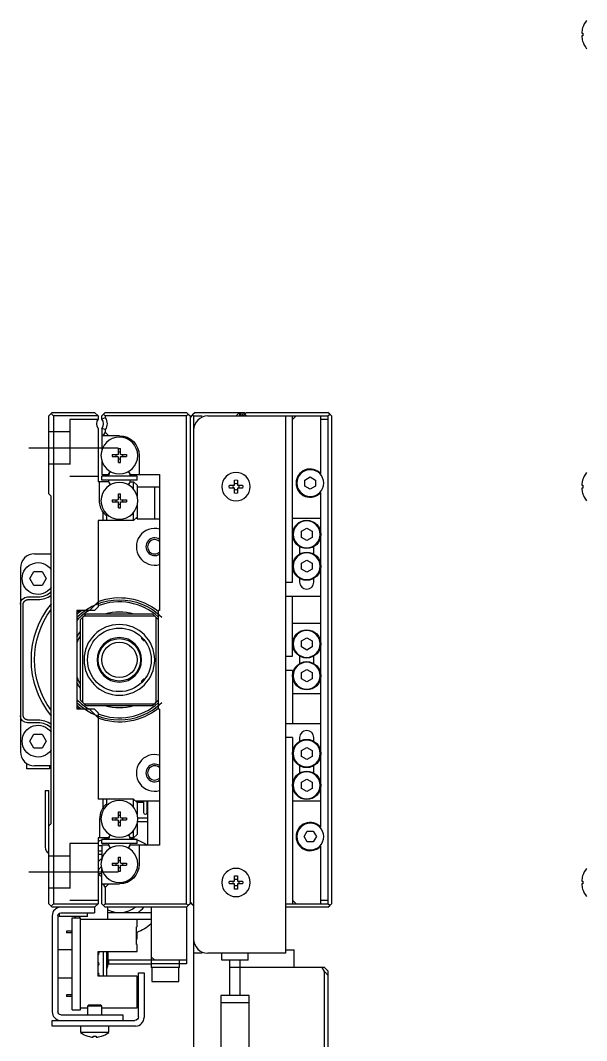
# Model space of a CAD drawing. Extents: x 0 to 716, y -8 to 419.
# Drawn here: x 0 to 80.1, y 246.2 to 390.5 of the extents above; entities that cross this region are included whole.
import ezdxf

# ---------------------------------------------------------------- set-up
doc = ezdxf.new("R2010")
doc.units = 0
doc.header["$LTSCALE"] = 0.5
doc.linetypes.add('CENTER', pattern=[50.8, 31.75, -6.35, 6.35, -6.35])
doc.linetypes.add('DASHED', pattern=[19.05, 12.7, -6.35])
for name, color, linetype in [('MSM_CENTER', 1, 'CENTER'), ('MSM_CONTINUOUS', 7, 'CONTINUOUS'), ('MSM_DASHED', 4, 'DASHED'), ('MSM_NARROW', 5, 'CONTINUOUS')]:
    doc.layers.add(name, color=color, linetype=linetype)

msp = doc.modelspace()

# ---------------------------------------------------------------- linework, layer by layer
at = {"layer": 'MSM_CENTER'}
for p, q in [((1.18, 330.03), (13.83, 330.03)), ((1.18, 270.03), (13.83, 270.03))]:
    msp.add_line(p, q, dxfattribs=at)
at = {"layer": 'MSM_CONTINUOUS'}
for p, q in [((79.4, 388.69), (79.54, 388.69)), ((79.54, 388.29), (79.4, 388.29)), ((79.54, 389.44), (79.54, 389.42)), ((79.54, 388.69), (79.54, 388.29)), ((79.54, 387.56), (79.54, 387.54)), ((4, 334.53), (4.35, 334.88)), ((4.5, 335.03), (4.35, 334.88)), ((4.35, 334.88), (4.7, 334.53)), ((4.5, 335.03), (10.5, 335.03)), ((11, 334.53), (10.5, 335.03)), ((11.5, 334.53), (12, 335.03)), ((12, 335.03), (23.5, 335.03)), ((23.75, 334.78), (23.5, 335.03)), ((24.7, 335.03), (24.35, 334.68)), ((24.7, 335.03), (31.7, 335.03)), ((30.5, 334.53), (31, 335.03)), ((31, 335.03), (31, 334.53)), ((31.2, 335.03), (31.2, 334.53)), ((32, 335.03), (31.5, 334.53)), ((31.7, 335.03), (31.8, 334.93)), ((31.7, 334.93), (31.9, 334.93)), ((32, 335.03), (43.5, 335.03)), ((43.75, 334.78), (43.5, 335.03)), ((4, 323.53), (4, 334.53)), ((11, 334.53), (4.7, 334.53)), ((4.7, 334.53), (4.7, 265.53)), ((11, 334.53), (11, 334.1)), ((11.5, 334.1), (11.5, 334.53)), ((12, 334.26), (11.5, 334.1)), ((11.75, 334.78), (12, 334.53)), ((12, 334.53), (12, 334.26)), ((23.5, 334.53), (12, 334.53)), ((23.5, 334.53), (23.75, 334.78)), ((23.5, 265.53), (23.5, 334.53)), ((23.75, 334.78), (24, 334.53)), ((24.35, 334.68), (24, 334.33)), ((24, 334.53), (24, 265.53)), ((24.35, 334.68), (24.5, 334.53)), ((24.5, 334.53), (24.5, 243.03)), ((24.5, 334.53), (25.7, 334.53)), ((26.5, 334.53), (43.5, 334.53)), ((31.4, 334.63), (31.4, 334.53)), ((31.75, 334.78), (32, 334.53)), ((37.5, 334.53), (37.5, 258.53)), ((38.5, 311.03), (38.5, 334.53)), ((38.5, 334.03), (39, 334.53)), ((42.5, 326.36), (42.5, 334.53)), ((43.5, 334.03), (42.5, 334.03)), ((43.5, 334.53), (43.75, 334.78)), ((43.5, 334.53), (43.5, 265.53)), ((44, 334.53), (43.75, 334.78)), ((44, 334.53), (44, 265.53)), ((11, 332.77), (11, 325.23)), ((11.5, 332.77), (11.5, 329.65)), ((12, 332.6), (11.5, 332.77)), ((12, 332.23), (11.65, 331.73)), ((12, 332.6), (12, 332.23)), ((12.5, 331.73), (12, 332.23)), ((14, 331.73), (11.5, 331.73)), ((13, 329.08), (13, 328.79)), ((13, 329.08), (13.8, 329.08)), ((13.53, 328.79), (13.53, 329.08)), ((13.86, 329.93), (14.15, 329.93)), ((13.86, 329.14), (13.86, 329.93)), ((14.15, 329.4), (13.86, 329.4)), ((14.15, 329.14), (14.15, 329.93)), ((14.21, 329.08), (15, 329.08)), ((14.47, 328.79), (14.47, 329.08)), ((15, 329.08), (15, 328.79)), ((11.5, 328.22), (11.5, 326.23)), ((13, 328.79), (13.8, 328.79)), ((13.86, 327.93), (13.86, 328.73)), ((13.86, 328.46), (14.15, 328.46)), ((13.86, 327.93), (14.15, 327.93)), ((14.15, 327.93), (14.15, 328.73)), ((14.21, 328.79), (15, 328.79)), ((16.8, 328.93), (16.8, 326.23)), ((11.5, 326.23), (12.45, 326.23)), ((12.45, 326.23), (12.6, 326.49)), ((15.4, 326.49), (15.55, 326.23)), ((15.55, 326.23), (19.7, 326.23)), ((19.7, 326.23), (19.7, 307.03)), ((12.45, 325.23), (11, 325.23)), ((11.2, 322.53), (11.2, 325.23)), ((11.5, 325.43), (11.5, 326.03)), ((16.5, 326.03), (11.5, 326.03)), ((16.5, 325.43), (11.5, 325.43)), ((12.45, 325.23), (12.58, 325.01)), ((15.55, 325.23), (15.42, 325.01)), ((15.55, 325.23), (16, 325.23)), ((16.5, 324.73), (16, 325.23)), ((16, 324.2), (16, 325.23)), ((16.5, 325.43), (16.5, 326.03)), ((16.5, 324.73), (16.5, 323.25)), ((29.57, 324.73), (30.3, 324.73)), ((30.3, 324.73), (30.3, 325.46)), ((30.7, 325.46), (30.7, 324.73)), ((30.7, 324.73), (31.43, 324.73)), ((40.25, 325.47), (41, 325.9)), ((40.25, 324.6), (40.25, 325.47)), ((41, 325.9), (41.75, 325.47)), ((41.75, 325.47), (41.75, 324.6)), ((79.4, 324.73), (79.54, 324.73)), ((79.54, 325.48), (79.54, 325.46)), ((79.54, 324.73), (79.54, 324.33)), ((4.35, 323.18), (4, 323.53)), ((13.86, 322.74), (13.86, 323.53)), ((13.86, 323.53), (14.15, 323.53)), ((14.15, 322.74), (14.15, 323.53)), ((19.7, 324.48), (16.5, 324.48)), ((19, 319.98), (19, 324.48)), ((30.3, 324.33), (29.57, 324.33)), ((30.3, 323.61), (30.3, 324.33)), ((31.43, 324.33), (30.7, 324.33)), ((30.7, 324.33), (30.7, 323.61)), ((41, 324.17), (40.25, 324.6)), ((41.75, 324.6), (41, 324.17)), ((42.5, 276.36), (42.5, 323.71)), ((79.54, 324.33), (79.4, 324.33)), ((79.54, 323.61), (79.54, 323.58)), ((4.35, 276.88), (4.35, 323.18)), ((13, 322.68), (13.8, 322.68)), ((13, 322.68), (13, 322.39)), ((13, 322.39), (13.8, 322.39)), ((13.53, 322.39), (13.53, 322.68)), ((14.15, 323), (13.86, 323)), ((13.86, 321.53), (13.86, 322.33)), ((13.86, 322.06), (14.15, 322.06)), ((14.15, 321.53), (14.15, 322.33)), ((14.21, 322.68), (15, 322.68)), ((14.21, 322.39), (15, 322.39)), ((14.47, 322.39), (14.47, 322.68)), ((15, 322.68), (15, 322.39)), ((11.7, 319.73), (11.7, 320.94)), ((13.86, 321.53), (14.15, 321.53)), ((16, 319.73), (16, 320.87)), ((16.5, 321.82), (16.5, 319.98)), ((11, 319.73), (11, 307.53)), ((16, 319.73), (11, 319.73)), ((12.2, 320.39), (12.2, 319.73)), ((16, 319.73), (16.5, 320.23)), ((16.5, 320.03), (16.3, 320.03)), ((16.5, 319.98), (19.7, 319.98)), ((42.5, 320.03), (38.5, 320.03)), ((39.75, 318.22), (40.5, 318.65)), ((39.75, 317.35), (39.75, 318.22)), ((40.5, 318.65), (41.25, 318.22)), ((41.25, 318.22), (41.25, 317.35)), ((40.5, 316.92), (39.75, 317.35)), ((41.25, 317.35), (40.5, 316.92)), ((2, 315.03), (4.35, 315.03)), ((39.5, 316.05), (39.5, 315.02)), ((41.5, 315.02), (41.5, 316.05)), ((39.75, 313.72), (40.5, 314.15)), ((39.75, 312.85), (39.75, 313.72)), ((40.5, 314.15), (41.25, 313.72)), ((41.25, 313.72), (41.25, 312.85)), ((0, 313.03), (0, 287.03)), ((1.35, 311.53), (1.92, 312.53)), ((1.92, 312.53), (3.08, 312.53)), ((3.08, 312.53), (3.65, 311.53)), ((40.5, 312.42), (39.75, 312.85)), ((41.25, 312.85), (40.5, 312.42)), ((1.92, 310.53), (1.35, 311.53)), ((3.08, 310.53), (1.92, 310.53)), ((3.65, 311.53), (3.08, 310.53)), ((37.5, 311.03), (38.5, 311.03)), ((39.5, 311.55), (39.5, 311.03)), ((41.5, 311.03), (41.5, 311.55)), ((1, 308.93), (2.5, 308.93)), ((37.5, 309.03), (42.5, 309.03)), ((38.5, 300.53), (38.5, 309.03)), ((0.38, 292.26), (0.38, 307.81)), ((1.13, 308.55), (2.5, 308.55)), ((9.79, 307.03), (11, 308.24)), ((11, 307.53), (10.5, 307.03)), ((8, 307.03), (8, 293.03)), ((10.5, 307.03), (8, 307.03)), ((8.5, 305.73), (8.8, 306.03)), ((9, 306.23), (8.8, 306.03)), ((8.8, 306.03), (8.8, 294.03)), ((9, 306.23), (9.3, 306.53)), ((19, 306.23), (9, 306.23)), ((9.3, 306.53), (18.7, 306.53)), ((18.7, 306.53), (19, 306.23)), ((19.2, 306.03), (19, 306.23)), ((19.2, 294.03), (19.2, 306.03)), ((19.2, 306.03), (19.5, 305.73)), ((19.7, 307.03), (19.5, 307.03)), ((19.5, 307.03), (19.5, 293.03)), ((8.5, 294.33), (8.5, 305.73)), ((38.5, 305.23), (42.5, 305.23)), ((17.2, 303.01), (17.2, 303.2)), ((39.75, 302.72), (40.5, 303.15)), ((40.5, 303.15), (41.25, 302.72)), ((17.2, 303.01), (17.43, 302.78)), ((17.43, 302.95), (17.43, 302.78)), ((17.43, 302.78), (17.56, 302.78)), ((39.75, 301.85), (39.75, 302.72)), ((40.5, 301.42), (39.75, 301.85)), ((41.25, 301.85), (40.5, 301.42)), ((41.25, 302.72), (41.25, 301.85)), ((37.5, 300.53), (38.5, 300.53)), ((39.5, 300.55), (39.5, 299.52)), ((41.5, 299.52), (41.5, 300.55)), ((11.04, 298.97), (11.04, 298.97)), ((16.97, 298.97), (16.97, 298.97)), ((38.5, 298.53), (37.5, 298.53)), ((38.5, 298.53), (38.5, 291.03)), ((39.75, 298.22), (40.5, 298.65)), ((39.75, 297.35), (39.75, 298.22)), ((40.5, 296.92), (39.75, 297.35)), ((40.5, 298.65), (41.25, 298.22)), ((41.25, 297.35), (40.5, 296.92)), ((41.25, 298.22), (41.25, 297.35)), ((12.56, 297.23), (12.63, 297.23)), ((12.69, 297.17), (12.63, 297.23)), ((15.38, 297.23), (15.31, 297.17)), ((15.38, 297.23), (15.44, 297.23)), ((17.43, 297.28), (17.2, 297.06)), ((17.2, 296.87), (17.2, 297.06)), ((17.43, 297.28), (17.43, 297.12)), ((17.56, 297.28), (17.43, 297.28)), ((17.56, 297.28), (17.56, 297.28)), ((42.5, 295.23), (38.5, 295.23)), ((10.5, 293.03), (8, 293.03)), ((8.8, 294.03), (8.5, 294.33)), ((8.8, 294.03), (9, 293.83)), ((9, 293.83), (19, 293.83)), ((9.3, 293.53), (9, 293.83)), ((18.7, 293.53), (9.3, 293.53)), ((11, 291.83), (9.79, 293.03)), ((10.5, 293.03), (11, 292.53)), ((19, 293.83), (18.7, 293.53)), ((19, 293.83), (19.2, 294.03)), ((19.5, 294.33), (19.2, 294.03)), ((19.7, 293.03), (19.5, 293.03)), ((19.7, 293.03), (19.7, 273.83)), ((11, 292.53), (11, 280.33)), ((2.5, 291.13), (1, 291.13)), ((2.5, 291.52), (1.13, 291.52)), ((37.5, 291.03), (42.5, 291.03)), ((1.35, 288.53), (1.92, 289.53)), ((1.92, 289.53), (3.08, 289.53)), ((3.08, 289.53), (3.65, 288.53)), ((38.5, 289.03), (37.5, 289.03)), ((38.5, 289.03), (38.5, 265.53)), ((39.5, 289.03), (39.5, 288.52)), ((41.5, 288.52), (41.5, 289.03)), ((1.92, 287.53), (1.35, 288.53)), ((3.08, 287.53), (1.92, 287.53)), ((3.65, 288.53), (3.08, 287.53)), ((39.75, 287.22), (40.5, 287.65)), ((39.75, 286.35), (39.75, 287.22)), ((40.5, 287.65), (41.25, 287.22)), ((41.25, 287.22), (41.25, 286.35)), ((40.5, 285.92), (39.75, 286.35)), ((41.25, 286.35), (40.5, 285.92)), ((0.9, 284.63), (0.9, 285.36)), ((4.1, 284.63), (0.9, 284.63)), ((4.35, 285.03), (2, 285.03)), ((4.1, 285.03), (4.1, 284.63)), ((39.5, 285.05), (39.5, 284.02)), ((41.5, 284.02), (41.5, 285.05)), ((39.75, 282.72), (40.5, 283.15)), ((40.5, 283.15), (41.25, 282.72)), ((3.5, 281.53), (3.5, 273.53)), ((3.5, 281.53), (4, 281.53)), ((4, 276.53), (4, 281.53)), ((39.75, 281.85), (39.75, 282.72)), ((40.5, 281.42), (39.75, 281.85)), ((41.25, 281.85), (40.5, 281.42)), ((41.25, 282.72), (41.25, 281.85)), ((16, 280.33), (11, 280.33)), ((11.7, 279.13), (11.7, 280.33)), ((12.2, 280.33), (12.2, 279.68)), ((16, 279.2), (16, 280.33)), ((16.5, 279.83), (16, 280.33)), ((19.7, 280.03), (16.3, 280.03)), ((17.43, 280.03), (17.43, 278.43)), ((17.93, 278.43), (17.93, 280.03)), ((18, 280.03), (18, 273.83)), ((42.5, 280.03), (38.5, 280.03)), ((16.5, 279.83), (16.5, 278.25)), ((17.43, 279.83), (16.5, 279.83)), ((18, 279.83), (17.93, 279.83)), ((11.2, 277.53), (11.2, 274.83)), ((13, 277.68), (13, 277.39)), ((13, 277.68), (13.8, 277.68)), ((13, 277.39), (13.8, 277.39)), ((13.53, 277.39), (13.53, 277.68)), ((13.86, 277.74), (13.86, 278.53)), ((13.86, 278.53), (14.15, 278.53)), ((14.15, 278), (13.86, 278)), ((13.86, 276.53), (13.86, 277.33)), ((14.15, 277.74), (14.15, 278.53)), ((14.15, 276.53), (14.15, 277.33)), ((14.21, 277.68), (15, 277.68)), ((14.21, 277.39), (15, 277.39)), ((14.47, 277.39), (14.47, 277.68)), ((15, 277.68), (15, 277.39)), ((18, 277.13), (16.57, 277.13)), ((18, 277.63), (16.6, 277.63)), ((4, 276.53), (4.35, 276.88)), ((4, 265.53), (4, 276.53)), ((13.86, 277.06), (14.15, 277.06)), ((13.86, 276.53), (14.15, 276.53)), ((16, 274.83), (16, 275.87)), ((16.5, 276.82), (16.5, 275.33)), ((40.13, 275.03), (40.57, 275.78)), ((40.57, 275.78), (41.43, 275.78)), ((41.43, 275.78), (41.87, 275.03)), ((12.45, 274.83), (11, 274.83)), ((11, 274.83), (11, 265.53)), ((16.5, 274.63), (11.5, 274.63)), ((11.5, 274.03), (11.5, 274.63)), ((12.45, 274.83), (12.58, 275.06)), ((15.55, 274.83), (15.42, 275.06)), ((16, 274.83), (15.55, 274.83)), ((16, 274.83), (16.5, 275.33)), ((16.5, 274.03), (16.5, 274.63)), ((40.57, 274.28), (40.13, 275.03)), ((41.43, 274.28), (40.57, 274.28)), ((41.87, 275.03), (41.43, 274.28)), ((11, 273.78), (11.5, 273.78)), ((11, 273.03), (11.5, 273.03)), ((16.5, 274.03), (11.5, 274.03)), ((12.45, 273.83), (11.5, 273.83)), ((11.5, 273.83), (11.5, 271.85)), ((12.45, 273.83), (12.6, 273.57)), ((12.48, 273.78), (12.51, 273.78)), ((15.4, 273.57), (15.55, 273.83)), ((15.49, 273.78), (15.52, 273.78)), ((19.7, 273.83), (15.55, 273.83)), ((16.8, 273.83), (16.8, 271.13)), ((42.5, 265.53), (42.5, 273.71)), ((11, 272.53), (11.5, 272.53)), ((13.86, 271.34), (13.86, 272.13)), ((13.86, 272.13), (14.15, 272.13)), ((14.15, 271.6), (13.86, 271.6)), ((14.15, 271.34), (14.15, 272.13)), ((11.5, 265.53), (11.5, 270.42)), ((13, 271.28), (13.8, 271.28)), ((13, 271.28), (13, 270.99)), ((13, 270.99), (13.8, 270.99)), ((13.53, 270.99), (13.53, 271.28)), ((13.86, 270.13), (13.86, 270.93)), ((13.86, 270.66), (14.15, 270.66)), ((13.86, 270.13), (14.15, 270.13)), ((14.15, 270.13), (14.15, 270.93)), ((14.21, 271.28), (15, 271.28)), ((14.21, 270.99), (15, 270.99)), ((14.47, 270.99), (14.47, 271.28)), ((15, 271.28), (15, 270.99)), ((11.5, 269.76), (11, 269.76)), ((29.57, 268.73), (30.3, 268.73)), ((30.3, 268.73), (30.3, 269.46)), ((30.7, 269.46), (30.7, 268.73)), ((30.7, 268.73), (31.43, 268.73)), ((79.4, 268.73), (79.54, 268.73)), ((79.54, 269.48), (79.54, 269.46)), ((79.54, 268.73), (79.54, 268.33)), ((11.5, 268.33), (14, 268.33)), ((11.65, 268.33), (12, 267.83)), ((12, 267.83), (12.5, 268.33)), ((12, 267.83), (12, 265.53)), ((30.3, 268.33), (29.57, 268.33)), ((30.3, 267.61), (30.3, 268.33)), ((30.7, 268.33), (30.7, 267.61)), ((31.43, 268.33), (30.7, 268.33)), ((79.54, 268.33), (79.4, 268.33)), ((79.54, 267.61), (79.54, 267.58)), ((24, 265.73), (24.35, 265.38)), ((39, 265.53), (38.5, 266.03)), ((42.5, 266.03), (43.5, 266.03)), ((4.35, 265.18), (4, 265.53)), ((4.7, 265.53), (4.35, 265.18)), ((4.35, 265.18), (4.5, 265.03)), ((10.5, 265.03), (4.5, 265.03)), ((4.7, 265.53), (11, 265.53)), ((5.5, 264.18), (5.5, 263.73)), ((5.7, 264.23), (10.5, 264.23)), ((9.5, 263.73), (9.5, 264.23)), ((10.5, 265.03), (11, 265.53)), ((10.5, 265.03), (10.5, 264.23)), ((11.5, 265.53), (12, 265.03)), ((12, 265.53), (11.75, 265.28)), ((12, 265.53), (23.5, 265.53)), ((23.5, 265.03), (12, 265.03)), ((12.35, 263.28), (12.35, 265.03)), ((12.35, 264.28), (18.5, 264.28)), ((18.5, 265.03), (18.5, 256.53)), ((23.75, 265.28), (23.5, 265.53)), ((23.5, 265.03), (23.75, 265.28)), ((23.5, 265.03), (23.5, 257.03)), ((24, 265.53), (23.75, 265.28)), ((24.5, 265.53), (24.35, 265.38)), ((24.35, 265.38), (24.5, 265.23)), ((37.5, 265.53), (43.5, 265.53)), ((43.5, 265.03), (37.5, 265.03)), ((43.75, 265.28), (43.5, 265.53)), ((43.5, 265.03), (43.75, 265.28)), ((43.75, 265.28), (44, 265.53)), ((4.5, 263.83), (4.5, 250.23)), ((5.3, 263.83), (5.3, 250.23)), ((9.5, 263.73), (5.5, 263.73)), ((7.3, 250.53), (7.3, 263.53)), ((7.3, 263.53), (8.5, 263.53)), ((8.35, 263.73), (8.35, 263.53)), ((8.5, 250.53), (8.5, 263.53)), ((18.5, 263.28), (8.5, 263.28)), ((16.5, 262.28), (16.5, 263.28)), ((7.3, 261.66), (6.5, 261.66)), ((6.5, 261.66), (6.5, 261.41)), ((7.3, 261.41), (6.5, 261.41)), ((16.5, 262.28), (16.4, 262.28)), ((16.4, 259.78), (16.4, 262.28)), ((16.4, 261.48), (16.5, 261.48)), ((16.5, 260.58), (16.5, 261.48)), ((16.4, 261.11), (16.5, 261.11)), ((16.4, 260.96), (16.5, 260.96)), ((16.4, 260.58), (16.5, 260.58)), ((16.5, 259.78), (16.4, 259.78)), ((16.5, 258.78), (16.5, 259.78)), ((7.3, 259.03), (5.3, 259.03)), ((11, 255.28), (11, 258.78)), ((11, 258.78), (16.5, 258.78)), ((11.7, 258.78), (11.7, 255.28)), ((12.2, 258.78), (12.2, 255.28)), ((12.35, 258.78), (12.35, 257.03)), ((25.7, 258.53), (24.5, 258.53)), ((37.5, 258.53), (26.5, 258.53)), ((28.5, 257.53), (28.5, 258.53)), ((32.2, 257.53), (32.2, 258.53)), ((37.5, 259.03), (38.75, 259.03)), ((38.75, 256.53), (38.75, 259.03)), ((23.5, 257.53), (12.5, 257.53)), ((12.5, 257.03), (12.5, 257.53)), ((12.5, 257.03), (18.5, 257.03)), ((19, 257.53), (18.5, 258.03)), ((22.5, 257.03), (18.5, 257.03)), ((22.5, 256.53), (22.5, 257.53)), ((23.5, 257.03), (22.5, 257.03)), ((32.2, 257.53), (28.5, 257.53)), ((29.6, 257.53), (29.6, 252.53)), ((31.1, 252.53), (31.1, 257.53)), ((16.7, 255.73), (17.5, 255.73)), ((16.7, 249.53), (16.7, 255.73)), ((17.5, 255.73), (17.5, 249.43)), ((22.5, 256.53), (18.5, 256.53)), ((18.6, 256.53), (18.6, 254.53)), ((22.4, 254.53), (22.4, 256.53)), ((43, 256.53), (29.6, 256.53)), ((43, 255.92), (42.69, 256.53)), ((43, 256.53), (43.5, 256.03)), ((43, 243.03), (43, 255.92)), ((43.5, 255.42), (43, 255.92)), ((43.5, 256.03), (43.5, 243.03)), ((5.3, 255.03), (7.3, 255.03)), ((16.5, 255.28), (11, 255.28)), ((16.5, 250.78), (16.5, 255.28)), ((18.6, 254.53), (22.4, 254.53)), ((7.3, 252.66), (6.5, 252.66)), ((6.5, 252.66), (6.5, 252.41)), ((7.3, 252.41), (6.5, 252.41)), ((9.7, 251.23), (9.5, 251.03)), ((9.7, 251.23), (11.3, 251.23)), ((11.5, 251.03), (11.3, 251.23)), ((32.35, 252.53), (28.35, 252.53)), ((28.35, 252.53), (28.35, 231.34)), ((32.35, 251.53), (28.35, 251.53)), ((32.35, 231.34), (32.35, 252.53)), ((5.7, 249.83), (14.5, 249.83)), ((7.3, 250.53), (8.5, 250.53)), ((8.5, 250.78), (9.5, 250.78)), ((11.5, 251.03), (9.5, 251.03)), ((9.5, 251.03), (9.5, 249.83)), ((11.5, 249.83), (11.5, 251.03)), ((11.5, 250.78), (16.5, 250.78)), ((14.5, 249.83), (14.5, 249.03)), ((4.5, 249.03), (16.2, 249.03)), ((4.5, 248.23), (4.5, 249.03)), ((16.3, 248.23), (4.5, 248.23)), ((8.5, 248.23), (8.5, 247.34)), ((8.5, 247.34), (12.5, 247.34)), ((12.5, 247.34), (12.5, 248.23)), ((9.55, 246.78), (9.57, 246.78)), ((10.3, 246.65), (10.3, 246.78)), ((10.3, 246.78), (10.7, 246.78)), ((10.7, 246.78), (10.7, 246.65)), ((11.43, 246.78), (11.45, 246.78))]:
    msp.add_line(p, q, dxfattribs=at)
at = {"layer": 'MSM_CONTINUOUS', "extrusion": (0, 0, -1)}
for p, q in [((0.38, 307.87), (0.39, 307.9)), ((0.38, 307.84), (0.38, 307.87)), ((0.38, 307.81), (0.38, 307.84)), ((0.39, 307.93), (0.4, 307.96)), ((0.39, 307.9), (0.39, 307.93)), ((0.4, 308), (0.41, 308.03)), ((0.4, 307.96), (0.4, 308)), ((0.41, 308.03), (0.42, 308.06)), ((0.42, 308.06), (0.43, 308.09)), ((0.43, 308.09), (0.45, 308.13)), ((0.45, 308.13), (0.46, 308.16)), ((0.46, 308.16), (0.48, 308.19)), ((0.48, 308.19), (0.5, 308.22)), ((0.5, 308.22), (0.52, 308.25)), ((0.52, 308.25), (0.54, 308.28)), ((0.54, 308.28), (0.56, 308.3)), ((0.56, 308.3), (0.57, 308.31)), ((0.57, 308.31), (0.59, 308.33)), ((0.59, 308.33), (0.61, 308.35)), ((0.61, 308.35), (0.63, 308.37)), ((0.63, 308.37), (0.65, 308.39)), ((0.65, 308.39), (0.67, 308.4)), ((0.67, 308.4), (0.69, 308.42)), ((0.69, 308.42), (0.71, 308.43)), ((0.71, 308.43), (0.72, 308.44)), ((0.72, 308.44), (0.75, 308.46)), ((0.75, 308.46), (0.78, 308.47)), ((0.78, 308.47), (0.8, 308.48)), ((0.8, 308.48), (0.83, 308.5)), ((0.83, 308.5), (0.86, 308.51)), ((0.86, 308.51), (0.89, 308.52)), ((0.89, 308.52), (0.91, 308.52)), ((0.91, 308.52), (0.94, 308.53)), ((0.94, 308.53), (0.97, 308.54)), ((0.97, 308.54), (1, 308.54)), ((1, 308.54), (1.03, 308.55)), ((1.03, 308.55), (1.07, 308.55)), ((1.07, 308.55), (1.1, 308.55)), ((1.1, 308.55), (1.13, 308.55)), ((0.38, 292.23), (0.38, 292.26)), ((0.38, 292.2), (0.38, 292.23)), ((0.39, 292.17), (0.38, 292.2)), ((0.39, 292.14), (0.39, 292.17)), ((0.4, 292.11), (0.39, 292.14)), ((0.4, 292.08), (0.4, 292.11)), ((0.41, 292.05), (0.4, 292.08)), ((0.42, 292.02), (0.41, 292.05)), ((0.43, 291.99), (0.42, 292.02)), ((0.44, 291.96), (0.43, 291.99)), ((0.45, 291.94), (0.44, 291.96)), ((0.46, 291.91), (0.45, 291.94)), ((0.48, 291.88), (0.46, 291.91)), ((0.49, 291.86), (0.48, 291.88)), ((0.5, 291.84), (0.49, 291.86)), ((0.51, 291.82), (0.5, 291.84)), ((0.53, 291.8), (0.51, 291.82)), ((0.55, 291.78), (0.53, 291.8)), ((0.57, 291.76), (0.55, 291.78)), ((0.58, 291.74), (0.57, 291.76)), ((0.6, 291.72), (0.58, 291.74)), ((0.62, 291.7), (0.6, 291.72)), ((0.64, 291.69), (0.62, 291.7)), ((0.65, 291.68), (0.64, 291.69)), ((0.68, 291.66), (0.65, 291.68)), ((0.71, 291.64), (0.68, 291.66)), ((0.74, 291.62), (0.71, 291.64)), ((0.77, 291.6), (0.74, 291.62)), ((0.81, 291.58), (0.77, 291.6)), ((0.84, 291.57), (0.81, 291.58)), ((0.88, 291.56), (0.84, 291.57)), ((0.91, 291.55), (0.88, 291.56)), ((0.94, 291.54), (0.91, 291.55)), ((0.97, 291.53), (0.94, 291.54)), ((1, 291.53), (0.97, 291.53)), ((1.03, 291.52), (1, 291.53)), ((1.06, 291.52), (1.03, 291.52)), ((1.1, 291.52), (1.06, 291.52)), ((1.13, 291.52), (1.1, 291.52))]:
    msp.add_line(p, q, dxfattribs=at)
for centre, radius in [((-14, 328.93), 2.6), ((-30.5, 324.53), 2), ((-41, 325.03), 1.9), ((-14, 322.53), 2.6), ((-40.5, 317.78), 1.9), ((-40.5, 313.28), 1.9), ((-14, 300.03), 5), ((-14, 300.03), 3.15), ((-40.5, 302.28), 1.9), ((-40.5, 297.78), 1.9), ((-40.5, 286.78), 1.9), ((-40.5, 282.28), 1.9), ((-14, 277.53), 2.6), ((-41, 275.03), 1.9), ((-14, 271.13), 2.6), ((-30.5, 268.53), 2)]:
    msp.add_circle(centre, radius, dxfattribs=at)
at = {"layer": 'MSM_CONTINUOUS'}
for centre, radius in [((40.5, 317.78), 2), ((40.5, 313.28), 2), ((14, 300.03), 4.5), ((40.5, 302.28), 2), ((14, 300.03), 3), ((40.5, 297.78), 2), ((40.5, 286.78), 2), ((40.5, 282.28), 2)]:
    msp.add_circle(centre, radius, dxfattribs=at)
for centre, radius, start, end in [((82.59, 388.49), 3.2, 141.3178, 162.73), ((82.59, 388.49), 3.19, 163.0947, 176.4096), ((82.59, 388.49), 3.19, 183.5904, 196.9053), ((82.59, 388.49), 3.2, 197.27, 218.6822), ((31.7, 334.63), 0.3, 90, 180), ((11.75, 333.43), 1, 138.5904, 221.4096), ((10.75, 333.43), 1, 318.5904, 41.4096), ((26.5, 332.53), 2, 90, 180), ((14, 325.73), 1.59, 143.8028, 169.1069), ((14, 325.73), 1.59, 10.8931, 36.1972), ((41, 325.03), 2, 41.4096, 318.5904), ((82.59, 324.53), 3.2, 141.3178, 162.73), ((14, 325.73), 1.59, 190.8931, 216.1972), ((14.12, 325.85), 1.75, 208.6217, 217.006), ((14, 325.73), 1.59, 323.8028, 349.1069), ((13.89, 325.85), 1.75, 322.994, 331.3783), ((30.5, 324.53), 0.435, 152.6335, 207.3665), ((30.5, 324.53), 0.435, 62.6335, 117.3665), ((30.5, 324.53), 0.435, 332.6335, 27.3665), ((82.59, 324.53), 3.19, 163.0947, 176.4096), ((30.5, 324.53), 0.435, 242.6335, 297.3665), ((82.59, 324.53), 3.19, 183.5904, 196.9053), ((82.59, 324.53), 3.2, 197.27, 218.6822), ((14, 322.53), 2.8, 214.7719, 229.9948), ((19, 316.03), 2.6, 74.3815, 285.6185), ((19, 316.03), 1.01, 45.9346, 314.0654), ((2, 313.03), 2, 90, 180), ((40.5, 311.03), 1, 180, 0), ((2.5, 311.53), 2.6, 270, 315.3603), ((2.5, 311.53), 2.98, 270, 308.3451), ((14, 300.03), 12.5, 140.5338, 219.4662), ((14, 300.03), 8.2, 47.8764, 111.4601), ((14, 300.03), 8.2, 121.3881, 137.0297), ((14, 300.03), 6.5, 147.7958, 157.3801), ((14, 300.03), 6.5, 202.6199, 212.2042), ((14, 300.03), 8.2, 222.9703, 238.6119), ((14, 300.03), 8.5, 225.0991, 314.9009), ((14, 300.03), 8.2, 248.5399, 312.1236), ((2.5, 288.53), 2.98, 51.6549, 90), ((2.5, 288.53), 2.6, 44.6397, 90), ((40.5, 289.03), 1, 0, 180), ((2, 287.03), 2, 180, 270), ((19, 284.03), 2.6, 74.3815, 285.6185), ((19, 284.03), 1.01, 45.9346, 314.0654), ((14, 277.53), 2.8, 130.0052, 180), ((17.68, 278.43), 0.25, 180, 0), ((41, 275.03), 2, 41.4096, 318.5904), ((14, 274.33), 1.59, 143.8028, 169.1069), ((14, 274.33), 1.59, 10.8931, 36.1972), ((4.5, 273.53), 1, 180, 240.0001), ((14, 274.33), 1.59, 190.8931, 216.1972), ((14.12, 274.45), 1.75, 210, 217.006), ((14, 274.33), 1.59, 323.8028, 349.1069), ((13.89, 274.45), 1.75, 322.994, 330), ((14, 268.03), 4.57, 123.1038, 131.0301), ((14, 268.03), 3.75, 133.3295, 143.1301), ((82.59, 268.53), 3.2, 141.3178, 162.73), ((30.5, 268.53), 0.435, 152.6335, 207.3665), ((30.5, 268.53), 0.435, 62.6335, 117.3665), ((30.5, 268.53), 0.435, 332.6335, 27.3665), ((82.59, 268.53), 3.19, 163.0947, 176.4096), ((30.5, 268.53), 0.435, 242.6335, 297.3665), ((82.59, 268.53), 3.19, 183.5904, 196.9053), ((82.59, 268.53), 3.2, 197.27, 218.6822), ((5.7, 263.83), 1.2, 90, 180), ((14, 268.03), 3.75, 243.8961, 306.8699), ((14, 268.03), 4.57, 304.8582, 318.9699), ((8.5, 264.28), 1, 213.367, 228.5904), ((26.5, 260.53), 2, 180, 270), ((10.9, 258.53), 0.25, 293.5782, 66.4218), ((10.9, 257.03), 0.25, 293.5782, 66.4218), ((10.9, 255.53), 0.25, 293.5782, 66.4218), ((5.7, 250.23), 1.2, 180, 270), ((16.3, 249.43), 1.2, 270, 0), ((10.5, 249.83), 3.2, 231.3178, 252.73), ((10.5, 249.83), 3.2, 287.27, 308.6822), ((10.5, 249.83), 3.19, 253.0947, 266.4096), ((10.5, 249.83), 3.19, 273.5904, 286.9053)]:
    msp.add_arc(centre, radius, start, end, dxfattribs=at)
at = {"layer": 'MSM_CONTINUOUS', "extrusion": (0, 0, -1)}
for centre, radius, start, end in [((-10.75, 333.43), 1.5, 146.4427, 213.5573), ((-14, 328.93), 2.8, 90, 180), ((-13.8, 329.14), 0.06, 180, 270), ((-14.21, 329.14), 0.06, 270, 0), ((-13.8, 328.73), 0.06, 90, 180), ((-14.21, 328.73), 0.06, 0, 90), ((-14.12, 325.62), 1.75, 30, 37.006), ((-13.89, 325.62), 1.75, 142.994, 150), ((-30.5, 324.53), 0.95, 347.8468, 12.1532), ((-30.5, 324.53), 0.95, 77.8468, 102.1532), ((-30.5, 324.53), 0.95, 167.8468, 192.1532), ((-30.5, 324.53), 0.95, 257.8468, 282.1532), ((-14, 322.53), 2.8, 325.2281, 0), ((-13.8, 322.74), 0.06, 180, 270), ((-13.8, 322.33), 0.06, 90, 180), ((-14.21, 322.74), 0.06, 270, 0), ((-14.21, 322.33), 0.06, 0, 90), ((-2.5, 311.53), 2.25, 214.6921, 145.3079), ((-1, 307.93), 1, 0, 90), ((-14, 300.03), 8.5, 45.0991, 134.9009), ((-14, 300.03), 8.8, 70.0677, 128.6822), ((-14, 300.03), 12, 323.5298, 36.4702), ((-14, 300.03), 9, 48.1897, 51.0576), ((-14, 300.03), 8.8, 47.0141, 52.6982), ((-14, 300.03), 6.8, 72.9174, 107.0826), ((-14, 300.03), 6.8, 28.0725, 36.0189), ((-14, 300.03), 6.8, 323.9811, 331.9275), ((-14, 300.03), 8.8, 307.3018, 312.9859), ((-14, 300.03), 9, 308.9424, 311.8103), ((-14, 300.03), 8.8, 231.3178, 289.9323), ((-14, 300.03), 6.8, 252.9174, 287.0826), ((-1, 292.13), 1, 270, 0), ((-2.5, 288.53), 2.25, 214.6921, 145.3079), ((-13.8, 277.74), 0.06, 180, 270), ((-13.8, 277.33), 0.06, 90, 180), ((-14.21, 277.74), 0.06, 270, 0), ((-14.21, 277.33), 0.06, 0, 90), ((-14, 268.03), 7, 64.6231, 69.0752), ((-14, 268.03), 7, 70.537, 76.2709), ((-14.12, 274.22), 1.75, 28.6217, 37.006), ((-13.89, 274.22), 1.75, 142.994, 151.3783), ((-14, 268.03), 7, 103.7291, 109.463), ((-14, 268.03), 7, 110.9248, 124.0477), ((-13.8, 271.34), 0.06, 180, 270), ((-14.21, 271.34), 0.06, 270, 0), ((-13.8, 270.93), 0.06, 90, 180), ((-14, 271.13), 2.8, 180, 270), ((-14.21, 270.93), 0.06, 0, 90), ((-10.35, 267.76), 2, 108.9656, 125.0996), ((-30.5, 268.53), 0.95, 347.8468, 12.1532), ((-30.5, 268.53), 0.95, 77.8468, 102.1532), ((-30.5, 268.53), 0.95, 167.8468, 192.1532), ((-30.5, 268.53), 0.95, 257.8468, 282.1532), ((-5.7, 263.83), 0.4, 0, 90), ((-14, 268.03), 7, 229.9948, 249.3439), ((-10.35, 257.03), 2, 157.6684, 202.3316), ((-5.7, 250.23), 0.4, 270, 0), ((-16.2, 249.53), 0.5, 180, 270)]:
    msp.add_arc(centre, radius, start, end, dxfattribs=at)
at = {"layer": 'MSM_DASHED'}
for p, q in [((10.95, 334.03), (7, 334.03)), ((7, 334.03), (7, 326.03)), ((7, 332.28), (4, 332.28)), ((4, 327.78), (7, 327.78)), ((7, 326.03), (11, 326.03)), ((7, 274.03), (7, 266.03)), ((11, 274.03), (7, 274.03)), ((7, 272.28), (4, 272.28)), ((4, 267.78), (7, 267.78)), ((7, 266.03), (11, 266.03))]:
    msp.add_line(p, q, dxfattribs=at)
at = {"layer": 'MSM_NARROW'}
msp.add_line((17.56, 297.28), (17.56, 297.28), dxfattribs=at)
msp.add_circle((14, 300.03), 2.5, dxfattribs=at)
for centre in [(19, 316.03), (19, 284.03)]:
    msp.add_arc(centre, 1.25, 55.9442, 304.0558, dxfattribs=at)

doc.saveas('drawing.dxf')
